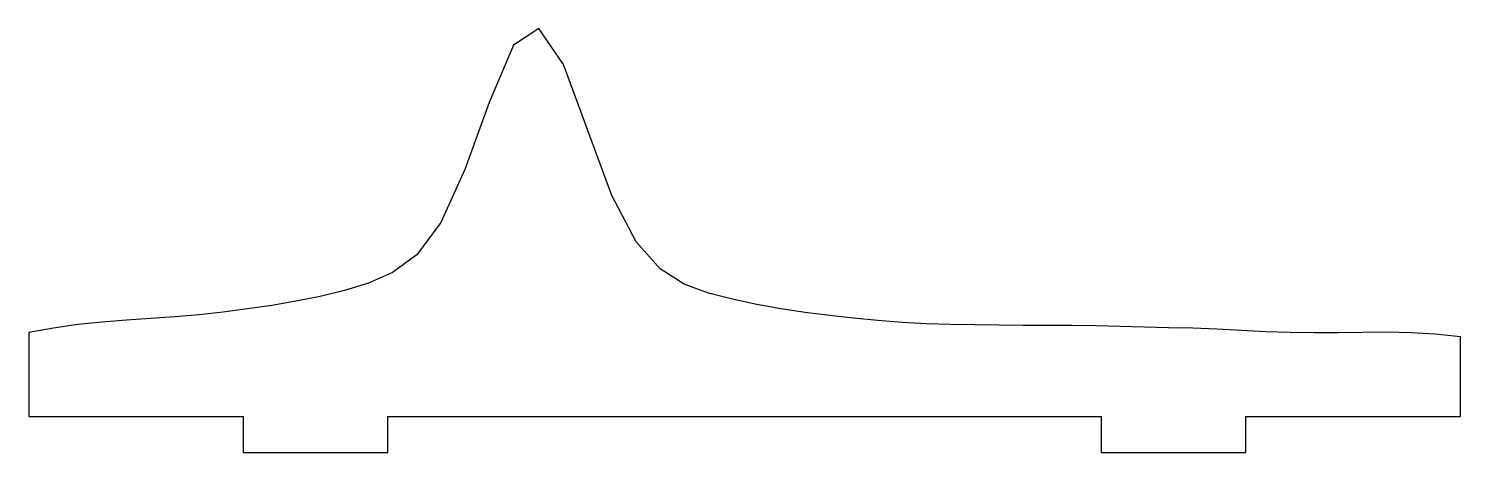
# Model space of a CAD drawing. Header units: metres. Extents: x 0 to 120, y -3 to 33.
import ezdxf

# ---------------------------------------------------------------- set-up
doc = ezdxf.new("R2010")
doc.units = ezdxf.units.M

msp = doc.modelspace()

# ---------------------------------------------------------------- linework, layer by layer
for p, q in [((42.73, 32.54), (40.62, 31.15)), ((44.81, 29.51), (42.73, 32.54)), ((40.62, 31.15), (38.57, 26.34)), ((46.85, 23.98), (44.81, 29.51)), ((38.57, 26.34), (36.54, 20.69)), ((48.88, 18.52), (46.85, 23.98)), ((36.54, 20.69), (34.51, 16.25)), ((50.91, 14.63), (48.88, 18.52)), ((34.51, 16.25), (32.49, 13.54)), ((52.93, 12.34), (50.91, 14.63)), ((32.49, 13.54), (30.47, 12.04)), ((30.47, 12.04), (28.45, 11.15)), ((54.95, 11.07), (52.93, 12.34)), ((28.45, 11.15), (26.42, 10.52)), ((56.97, 10.32), (54.95, 11.07)), ((22.36, 9.62), (20.33, 9.28)), ((24.39, 10.02), (22.36, 9.62)), ((26.42, 10.52), (24.39, 10.02)), ((59, 9.79), (56.97, 10.32)), ((61.03, 9.36), (59, 9.79)), ((14.23, 8.48), (12.2, 8.31)), ((16.26, 8.71), (14.23, 8.48)), ((18.3, 8.98), (16.26, 8.71)), ((20.33, 9.28), (18.3, 8.98)), ((63.06, 9), (61.03, 9.36)), ((65.09, 8.69), (63.06, 9)), ((67.13, 8.44), (65.09, 8.69)), ((69.16, 8.21), (67.13, 8.44)), ((2.02, 7.37), (-0.07, 7)), ((4.06, 7.66), (2.02, 7.37)), ((6.09, 7.87), (4.06, 7.66)), ((8.13, 8.03), (6.09, 7.87)), ((12.2, 8.31), (8.13, 8.03)), ((71.19, 8), (69.16, 8.21)), ((73.23, 7.84), (71.19, 8)), ((75.26, 7.74), (73.23, 7.84)), ((77.29, 7.68), (75.26, 7.74)), ((79.32, 7.65), (77.29, 7.68)), ((81.36, 7.61), (79.32, 7.65)), ((83.39, 7.59), (81.36, 7.61)), ((85.42, 7.58), (83.39, 7.59)), ((87.46, 7.58), (85.42, 7.58)), ((89.49, 7.56), (87.46, 7.58)), ((91.53, 7.51), (89.49, 7.56)), ((93.56, 7.45), (91.53, 7.51)), ((95.59, 7.4), (93.56, 7.45)), ((97.63, 7.36), (95.59, 7.4)), ((99.66, 7.29), (97.63, 7.36)), ((101.7, 7.18), (99.66, 7.29)), ((-0.07, 7), (-0.07, -0.07)), ((103.73, 7.06), (101.7, 7.18)), ((105.76, 7), (103.73, 7.06)), ((107.8, 6.97), (105.76, 7)), ((109.83, 6.98), (107.8, 6.97)), ((111.86, 7), (109.83, 6.98)), ((113.9, 7.02), (111.86, 7)), ((115.94, 6.98), (113.9, 7.02)), ((117.97, 6.86), (115.94, 6.98)), ((120.08, 6.65), (117.97, 6.86)), ((120.08, -0.07), (120.08, 6.65)), ((-0.07, -0.07), (17.93, -0.07)), ((17.93, -0.07), (17.93, -3.08)), ((30.07, -3.08), (30.07, -0.07)), ((30.07, -0.07), (89.92, -0.07)), ((89.92, -0.07), (89.92, -3.08)), ((102.08, -3.08), (102.08, -0.07)), ((102.08, -0.07), (120.08, -0.07)), ((17.93, -3.08), (30.07, -3.08)), ((89.92, -3.08), (102.08, -3.08))]:
    msp.add_line(p, q)

doc.saveas('drawing.dxf')
